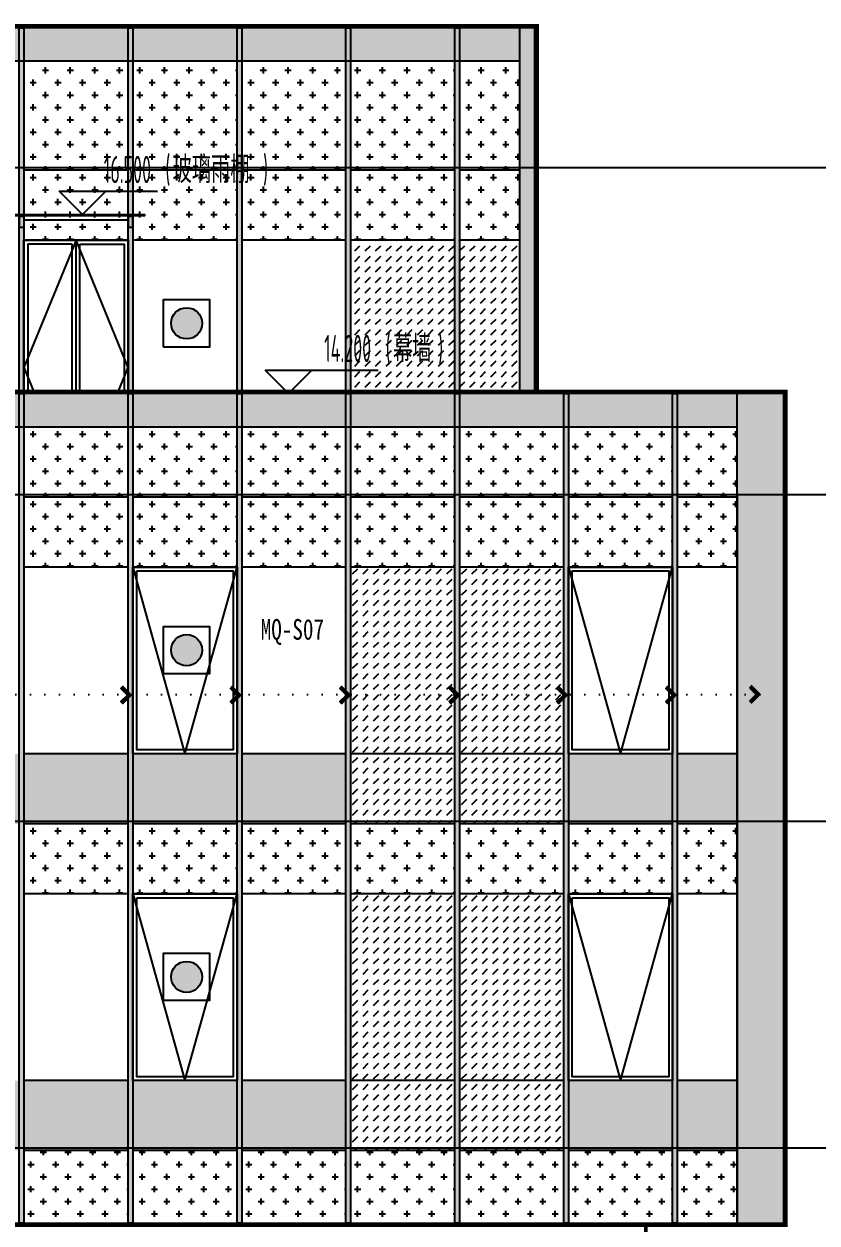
# Model space of a CAD drawing. Extents: x -863035 to 270371, y -8918 to 240488.
# Drawn here: x -343263 to -333066, y 34396 to 49806 of the extents above; entities that cross this region are included whole.
import ezdxf
from ezdxf.xclip import XClip

# ---------------------------------------------------------------- set-up
doc = ezdxf.new("R2010")
doc.units = 0
doc.header["$LTSCALE"] = 1000
doc.header["$MEASUREMENT"] = 0
doc.header["$XCLIPFRAME"] = 0
doc.linetypes.add('109-34 轴网$0$L1$0$$AUDIT_BAD_LTYPE1', pattern=[0])
doc.linetypes.add('DOT2', pattern=[0.125, 0, -0.125])
for name, color, linetype in [('01-标注_标高', 200, 'Continuous'), ('01-标注_符号', 200, 'Continuous'), ('02-TEXT_标注', 130, 'Continuous'), ('05-填充_156', 156, 'Continuous'), ('05-填充_18', 18, 'Continuous'), ('05-填充_天正', 26, 'Continuous'), ('A-C_窗', 140, 'Continuous'), ('A-SE-MAT', 9, 'Continuous'), ('D_玻璃', 152, 'Continuous'), ('D_铝板', 181, 'Continuous'), ('E-立面', 255, 'Continuous'), ('E-立面轮廓', 241, 'Continuous')]:
    doc.layers.add(name, color=color, linetype=linetype)
doc.layers.add('04-不打印_辅助线', color=165, linetype='Continuous', plot=False)
doc.styles.add('_TCH_DIM', font='ROS1', dxfattribs={"width": 0.75, "bigfont": 'JD'})
doc.styles.add('_TCH_LABEL', font='', dxfattribs={"width": 0.75})
doc.styles.add('logo-3', font='', dxfattribs={"width": 0.8})
doc.styles.get('_TCH_LABEL').set_extended_font_data('SimSun')
doc.styles.get('logo-3').set_extended_font_data('SimSun')
doc.dimstyles.new('副本 ISO-1', dxfattribs={"dimtxt": 2.5, "dimasz": 1.5, "dimexe": 1.25, "dimexo": 0.625, "dimtad": 1, "dimdec": 0, "dimtxsty": 'logo-3', "dimblk": 'ARCHTICK', "dimcen": 2.5, "dimdle": 1, "dimadec": 0, "dimazin": 0, "dimtfac": 1, "dimtdec": 0, "dimtix": 1, "dimtmove": 0, "dimatfit": 3, "dimldrblk": 'AR', "dimfxl": 0, "dimarcsym": 0})
pattern_1 = [(45, (24016.51, -112330.42), (4e-14, 134.70384), [95.25, -95.25])]
pattern_2 = [(360, (64616.51, -112330.42), (158.75, 158.75), [79.375, -238.125]), (90, (64656.2, -112370.1), (-158.75, 158.75), [79.375, -238.125])]
pattern_3 = [(360, (68816.51, -112330.42), (158.75, 158.75), [79.375, -238.125]), (90, (68856.2, -112370.1), (-158.75, 158.75), [79.375, -238.125])]
pattern_4 = [(360, (66016.51, -112330.42), (158.75, 158.75), [79.375, -238.125]), (90, (66056.2, -112370.1), (-158.75, 158.75), [79.375, -238.125])]
pattern_5 = [(360, (68816.51, -112330.42), (158.75, 158.75), [79.375, -238.125]), (90, (68856.2, -112370.1), (-158.75, 158.75), [79.375, -238.125])]
pattern_6 = [(360, (71616.51, -112330.42), (158.75, 158.75), [79.375, -238.125]), (90, (71656.2, -112370.1), (-158.75, 158.75), [79.375, -238.125])]
pattern_7 = [(360, (66016.51, -108130.42), (158.75, 158.75), [79.375, -238.125]), (90, (66056.2, -108170.1), (-158.75, 158.75), [79.375, -238.125])]
pattern_8 = [(360, (68816.51, -108130.42), (158.75, 158.75), [79.375, -238.125]), (90, (68856.2, -108170.1), (-158.75, 158.75), [79.375, -238.125])]
pattern_9 = [(360, (71616.51, -108130.42), (158.75, 158.75), [79.375, -238.125]), (90, (71656.2, -108170.1), (-158.75, 158.75), [79.375, -238.125])]
pattern_10 = [(360, (66016.51, -103930.42), (158.75, 158.75), [79.375, -238.125]), (90, (66056.2, -103970.1), (-158.75, 158.75), [79.375, -238.125])]
pattern_11 = [(360, (68816.51, -103930.42), (158.75, 158.75), [79.375, -238.125]), (90, (68856.2, -103970.1), (-158.75, 158.75), [79.375, -238.125])]
pattern_12 = [(360, (66016.51, -107230.42), (158.75, 158.75), [79.375, -238.125]), (90, (66056.2, -107270.1), (-158.75, 158.75), [79.375, -238.125])]
pattern_13 = [(360, (68816.51, -107230.42), (158.75, 158.75), [79.375, -238.125]), (90, (68856.2, -107270.1), (-158.75, 158.75), [79.375, -238.125])]
pattern_14 = [(360, (71616.51, -107230.42), (158.75, 158.75), [79.375, -238.125]), (90, (71656.2, -107270.1), (-158.75, 158.75), [79.375, -238.125])]
pattern_15 = [(360, (66016.51, -103030.42), (158.75, 158.75), [79.375, -238.125]), (90, (66056.2, -103070.1), (-158.75, 158.75), [79.375, -238.125])]
pattern_16 = [(360, (68816.51, -103030.42), (158.75, 158.75), [79.375, -238.125]), (90, (68856.2, -103070.1), (-158.75, 158.75), [79.375, -238.125])]

# ---------------------------------------------------------------- blocks, each defined once
blk = doc.blocks.new('A$C2DDF4F07')
at = {"layer": 'A-C_窗'}
for points in [[(0, 2400), (1340, 2400), (1340, 0), (0, 0)], [(50, 2350), (1290, 2350), (1290, 50), (50, 50)]]:
    blk.add_lwpolyline(points, close=True, dxfattribs=at)
blk.add_lwpolyline([(0, 2400), (670, 0), (1340, 2400)], dxfattribs=at)
blk = doc.blocks.new('A$C45C43561')
at = {"layer": 'A-C_窗'}
for points in [[(60, -1000), (60, 2270), (1400, 2270), (1400, -1000)], [(730, 2270), (60, 2270), (60, -1000), (730, -1000)], [(680, 2220), (110, 2220), (110, -950), (680, -950)], [(780, 2220), (1350, 2220), (1350, -950), (780, -950)]]:
    blk.add_lwpolyline(points, close=True, dxfattribs=at)
blk.add_lwpolyline([(730, 2270), (60, 635), (730, -1000), (1400, 635), (730, 2270)], dxfattribs=at)
blk = doc.blocks.new('yp')
at = {"layer": 'D_玻璃'}
blk.add_lwpolyline([(-1610, 168), (150, 168), (150, 150), (-1610, 150)], close=True, dxfattribs=at)
at = {"layer": 'D_铝板'}
blk.add_line((-1400, 100), (-60, 100), dxfattribs=at)
for points in [[(-1460, 150), (-1400, 150), (-1400, 0), (-1460, 0), (-1460, 150)], [(-60, 150), (0, 150), (0, 0), (-60, 0), (-60, 150)]]:
    blk.add_lwpolyline(points, dxfattribs=at)
for points in [[(-1457, 147), (-1403, 147), (-1403, 3), (-1457, 3)], [(-57, 147), (-3, 147), (-3, 3), (-57, 3)]]:
    blk.add_lwpolyline(points, close=True, dxfattribs=at)
blk = doc.blocks.new('*U26')
at = {"layer": '05-填充_18'}
h = blk.add_hatch(color=256, dxfattribs=at)
h.dxf.hatch_style = 1
h.paths.add_polyline_path([(60, -4390), (0, -4390), (0, 310), (60, 310)])
blk.add_lwpolyline([(60, -4390), (0, -4390), (0, 310), (60, 310)], close=True)
blk = doc.blocks.new('*U25')
at = {"layer": '05-填充_18'}
h = blk.add_hatch(color=256, dxfattribs=at)
h.dxf.hatch_style = 1
h.paths.add_polyline_path([(60, -10350), (0, -10350), (0, 310), (60, 310)])
blk.add_lwpolyline([(60, -10350), (0, -10350), (0, 310), (60, 310)], close=True)
blk = doc.blocks.new('_ArchTick')
at = {"color": 0, "linetype": 'ByBlock', "const_width": 0.4}
blk.add_lwpolyline([(-0.5, -0.5), (0.5, 0.5)], dxfattribs=at)
blk = doc.blocks.new('*X7')
at = {"color": 0}
for p, q in [((-1012.3116, 1692.7221), (-1012.3116, 1692.7226)), ((-1012.3115, 1692.7227), (-1012.2838, 1692.7227)), ((-1012.3106, 1692.7211), (-1012.3106, 1692.7236)), ((-1012.3105, 1692.7237), (-1012.2848, 1692.7237)), ((-1012.3096, 1692.7201), (-1012.3096, 1692.7246)), ((-1012.3095, 1692.7247), (-1012.2858, 1692.7247)), ((-1012.3086, 1692.7191), (-1012.3086, 1692.7256)), ((-1012.3085, 1692.7257), (-1012.2868, 1692.7257)), ((-1012.3076, 1692.7181), (-1012.3076, 1692.7266)), ((-1012.3075, 1692.7267), (-1012.2878, 1692.7267)), ((-1012.3066, 1692.7171), (-1012.3066, 1692.7276)), ((-1012.3065, 1692.7277), (-1012.2888, 1692.7277)), ((-1012.3056, 1692.7161), (-1012.3056, 1692.7286)), ((-1012.3055, 1692.7287), (-1012.2898, 1692.7287)), ((-1012.3046, 1692.7151), (-1012.3046, 1692.7296)), ((-1012.3045, 1692.7297), (-1012.2908, 1692.7297)), ((-1012.3036, 1692.7141), (-1012.3036, 1692.7306)), ((-1012.3035, 1692.7307), (-1012.2918, 1692.7307)), ((-1012.3026, 1692.7131), (-1012.3026, 1692.7316)), ((-1012.3025, 1692.7317), (-1012.2928, 1692.7317)), ((-1012.3016, 1692.7121), (-1012.3016, 1692.7326)), ((-1012.3015, 1692.7327), (-1012.2938, 1692.7327)), ((-1012.3006, 1692.7111), (-1012.3006, 1692.7336)), ((-1012.3005, 1692.7337), (-1012.2948, 1692.7337)), ((-1012.2996, 1692.7101), (-1012.2996, 1692.7346)), ((-1012.2995, 1692.7347), (-1012.2958, 1692.7347)), ((-1012.2986, 1692.7091), (-1012.2986, 1692.7356)), ((-1012.2985, 1692.7357), (-1012.2968, 1692.7357)), ((-1012.2976, 1692.7081), (-1012.2976, 1692.7364)), ((-1012.2966, 1692.7071), (-1012.2966, 1692.7354)), ((-1012.2956, 1692.7061), (-1012.2956, 1692.7344)), ((-1012.2946, 1692.7051), (-1012.2946, 1692.7334)), ((-1012.2936, 1692.7041), (-1012.2936, 1692.7324)), ((-1012.2926, 1692.7031), (-1012.2926, 1692.7314)), ((-1012.2916, 1692.7021), (-1012.2916, 1692.7304)), ((-1012.2906, 1692.7011), (-1012.2906, 1692.7294)), ((-1012.2896, 1692.7001), (-1012.2896, 1692.7284)), ((-1012.2886, 1692.6991), (-1012.2886, 1692.7274)), ((-1012.2876, 1692.6981), (-1012.2876, 1692.7264)), ((-1012.2866, 1692.6971), (-1012.2866, 1692.7254)), ((-1012.2856, 1692.6961), (-1012.2856, 1692.7244)), ((-1012.2846, 1692.6951), (-1012.2846, 1692.7234)), ((-1012.2836, 1692.6941), (-1012.2836, 1692.7224)), ((-1012.3111, 1692.7217), (-1012.2828, 1692.7217)), ((-1012.3101, 1692.7207), (-1012.2818, 1692.7207)), ((-1012.3091, 1692.7197), (-1012.2808, 1692.7197)), ((-1012.3081, 1692.7187), (-1012.2798, 1692.7187)), ((-1012.3071, 1692.7177), (-1012.2788, 1692.7177)), ((-1012.3061, 1692.7167), (-1012.2778, 1692.7167)), ((-1012.3051, 1692.7157), (-1012.2768, 1692.7157)), ((-1012.3041, 1692.7147), (-1012.2758, 1692.7147)), ((-1012.3031, 1692.7137), (-1012.2748, 1692.7137)), ((-1012.3021, 1692.7127), (-1012.2738, 1692.7127)), ((-1012.3016, 1692.6277), (-1012.2733, 1692.6277)), ((-1012.3016, 1692.6072), (-1012.3016, 1692.6277)), ((-1012.3011, 1692.7117), (-1012.2728, 1692.7117)), ((-1012.3006, 1692.6287), (-1012.2723, 1692.6287)), ((-1012.3006, 1692.6062), (-1012.3006, 1692.6287)), ((-1012.3001, 1692.7107), (-1012.2718, 1692.7107)), ((-1012.2996, 1692.6297), (-1012.2713, 1692.6297)), ((-1012.2996, 1692.6052), (-1012.2996, 1692.6297)), ((-1012.2991, 1692.7097), (-1012.2708, 1692.7097)), ((-1012.2986, 1692.6307), (-1012.2703, 1692.6307)), ((-1012.2986, 1692.6042), (-1012.2986, 1692.6307)), ((-1012.2981, 1692.7087), (-1012.2698, 1692.7087)), ((-1012.2976, 1692.6317), (-1012.2693, 1692.6317)), ((-1012.2976, 1692.6034), (-1012.2976, 1692.6317)), ((-1012.2971, 1692.7077), (-1012.2688, 1692.7077)), ((-1012.2966, 1692.6327), (-1012.2683, 1692.6327)), ((-1012.2966, 1692.6044), (-1012.2966, 1692.6327)), ((-1012.2961, 1692.7067), (-1012.2678, 1692.7067)), ((-1012.2956, 1692.6337), (-1012.2673, 1692.6337)), ((-1012.2956, 1692.6054), (-1012.2956, 1692.6337)), ((-1012.2951, 1692.7057), (-1012.2668, 1692.7057)), ((-1012.2946, 1692.6347), (-1012.2663, 1692.6347)), ((-1012.2946, 1692.6064), (-1012.2946, 1692.6347)), ((-1012.2941, 1692.7047), (-1012.2658, 1692.7047)), ((-1012.2936, 1692.6357), (-1012.2653, 1692.6357)), ((-1012.2936, 1692.6074), (-1012.2936, 1692.6357)), ((-1012.2931, 1692.7037), (-1012.2648, 1692.7037)), ((-1012.2926, 1692.6367), (-1012.2643, 1692.6367)), ((-1012.2926, 1692.6084), (-1012.2926, 1692.6367)), ((-1012.2921, 1692.7027), (-1012.2638, 1692.7027)), ((-1012.2916, 1692.6377), (-1012.2633, 1692.6377)), ((-1012.2916, 1692.6094), (-1012.2916, 1692.6377)), ((-1012.2911, 1692.7017), (-1012.2628, 1692.7017)), ((-1012.2906, 1692.6387), (-1012.2623, 1692.6387)), ((-1012.2906, 1692.6104), (-1012.2906, 1692.6387)), ((-1012.2901, 1692.7007), (-1012.2618, 1692.7007)), ((-1012.2896, 1692.6397), (-1012.2613, 1692.6397)), ((-1012.2896, 1692.6114), (-1012.2896, 1692.6397)), ((-1012.2891, 1692.6997), (-1012.2608, 1692.6997)), ((-1012.2886, 1692.6407), (-1012.2603, 1692.6407)), ((-1012.2886, 1692.6124), (-1012.2886, 1692.6407)), ((-1012.2881, 1692.6987), (-1012.2598, 1692.6987)), ((-1012.2876, 1692.6417), (-1012.2593, 1692.6417)), ((-1012.2876, 1692.6134), (-1012.2876, 1692.6417)), ((-1012.2871, 1692.6977), (-1012.2588, 1692.6977)), ((-1012.2866, 1692.6427), (-1012.2583, 1692.6427)), ((-1012.2866, 1692.6144), (-1012.2866, 1692.6427)), ((-1012.2861, 1692.6967), (-1012.2578, 1692.6967)), ((-1012.2856, 1692.6437), (-1012.2573, 1692.6437)), ((-1012.2856, 1692.6154), (-1012.2856, 1692.6437)), ((-1012.2851, 1692.6957), (-1012.2568, 1692.6957)), ((-1012.2846, 1692.6447), (-1012.2563, 1692.6447)), ((-1012.2846, 1692.6164), (-1012.2846, 1692.6447)), ((-1012.2841, 1692.6947), (-1012.2558, 1692.6947)), ((-1012.2836, 1692.6457), (-1012.2553, 1692.6457)), ((-1012.2836, 1692.6174), (-1012.2836, 1692.6457)), ((-1012.2831, 1692.6937), (-1012.2548, 1692.6937)), ((-1012.2826, 1692.6931), (-1012.2826, 1692.7214)), ((-1012.2826, 1692.6467), (-1012.2543, 1692.6467)), ((-1012.2826, 1692.6184), (-1012.2826, 1692.6467)), ((-1012.2821, 1692.6927), (-1012.2538, 1692.6927)), ((-1012.2816, 1692.6921), (-1012.2816, 1692.7204)), ((-1012.2816, 1692.6477), (-1012.2533, 1692.6477)), ((-1012.2816, 1692.6194), (-1012.2816, 1692.6477)), ((-1012.2811, 1692.6917), (-1012.2528, 1692.6917)), ((-1012.2806, 1692.6911), (-1012.2806, 1692.7194)), ((-1012.2806, 1692.6487), (-1012.2523, 1692.6487)), ((-1012.2806, 1692.6204), (-1012.2806, 1692.6487)), ((-1012.2801, 1692.6907), (-1012.2518, 1692.6907)), ((-1012.2796, 1692.6901), (-1012.2796, 1692.7184)), ((-1012.2796, 1692.6497), (-1012.2513, 1692.6497)), ((-1012.2796, 1692.6214), (-1012.2796, 1692.6497)), ((-1012.2791, 1692.6897), (-1012.2508, 1692.6897)), ((-1012.2786, 1692.6891), (-1012.2786, 1692.7174)), ((-1012.2786, 1692.6507), (-1012.2503, 1692.6507)), ((-1012.2786, 1692.6224), (-1012.2786, 1692.6507)), ((-1012.2781, 1692.6887), (-1012.2498, 1692.6887)), ((-1012.2776, 1692.6881), (-1012.2776, 1692.7164)), ((-1012.2776, 1692.6517), (-1012.2493, 1692.6517)), ((-1012.2776, 1692.6234), (-1012.2776, 1692.6517)), ((-1012.2771, 1692.6877), (-1012.2488, 1692.6877)), ((-1012.2766, 1692.6871), (-1012.2766, 1692.7154)), ((-1012.2766, 1692.6527), (-1012.2483, 1692.6527)), ((-1012.2766, 1692.6244), (-1012.2766, 1692.6527)), ((-1012.2761, 1692.6867), (-1012.2478, 1692.6867)), ((-1012.2756, 1692.6861), (-1012.2756, 1692.7144)), ((-1012.2756, 1692.6537), (-1012.2473, 1692.6537)), ((-1012.2756, 1692.6254), (-1012.2756, 1692.6537)), ((-1012.2751, 1692.6857), (-1012.2468, 1692.6857)), ((-1012.2746, 1692.6851), (-1012.2746, 1692.7134)), ((-1012.2746, 1692.6547), (-1012.2463, 1692.6547)), ((-1012.2746, 1692.6264), (-1012.2746, 1692.6547)), ((-1012.2741, 1692.6847), (-1012.2458, 1692.6847)), ((-1012.2736, 1692.6841), (-1012.2736, 1692.7124)), ((-1012.2736, 1692.6557), (-1012.2453, 1692.6557)), ((-1012.2736, 1692.6274), (-1012.2736, 1692.6557)), ((-1012.2731, 1692.6837), (-1012.2448, 1692.6837)), ((-1012.2726, 1692.6831), (-1012.2726, 1692.7114)), ((-1012.2726, 1692.6567), (-1012.2443, 1692.6567)), ((-1012.2726, 1692.6284), (-1012.2726, 1692.6567)), ((-1012.2721, 1692.6827), (-1012.2438, 1692.6827)), ((-1012.2716, 1692.6821), (-1012.2716, 1692.7104)), ((-1012.2716, 1692.6577), (-1012.2433, 1692.6577)), ((-1012.2716, 1692.6294), (-1012.2716, 1692.6577)), ((-1012.2711, 1692.6817), (-1012.2428, 1692.6817)), ((-1012.2706, 1692.6811), (-1012.2706, 1692.7094)), ((-1012.2706, 1692.6587), (-1012.2423, 1692.6587)), ((-1012.2706, 1692.6304), (-1012.2706, 1692.6587)), ((-1012.2701, 1692.6807), (-1012.2418, 1692.6807)), ((-1012.2696, 1692.6801), (-1012.2696, 1692.7084)), ((-1012.2696, 1692.6597), (-1012.2413, 1692.6597)), ((-1012.2696, 1692.6314), (-1012.2696, 1692.6597)), ((-1012.2691, 1692.6797), (-1012.2408, 1692.6797)), ((-1012.2686, 1692.6791), (-1012.2686, 1692.7074)), ((-1012.2686, 1692.6607), (-1012.2403, 1692.6607)), ((-1012.2686, 1692.6324), (-1012.2686, 1692.6607)), ((-1012.2681, 1692.6787), (-1012.2398, 1692.6787)), ((-1012.2676, 1692.6781), (-1012.2676, 1692.7064)), ((-1012.2676, 1692.6617), (-1012.2393, 1692.6617)), ((-1012.2676, 1692.6334), (-1012.2676, 1692.6617)), ((-1012.2671, 1692.6777), (-1012.2388, 1692.6777)), ((-1012.2666, 1692.6771), (-1012.2666, 1692.7054)), ((-1012.2666, 1692.6627), (-1012.2383, 1692.6627)), ((-1012.2666, 1692.6344), (-1012.2666, 1692.6627)), ((-1012.2661, 1692.6767), (-1012.2378, 1692.6767)), ((-1012.2656, 1692.6761), (-1012.2656, 1692.7044)), ((-1012.2656, 1692.6637), (-1012.2373, 1692.6637)), ((-1012.2656, 1692.6354), (-1012.2656, 1692.6637)), ((-1012.2651, 1692.6757), (-1012.2368, 1692.6757)), ((-1012.2646, 1692.6751), (-1012.2646, 1692.7034)), ((-1012.2646, 1692.6647), (-1012.2363, 1692.6647)), ((-1012.2646, 1692.6364), (-1012.2646, 1692.6647)), ((-1012.2641, 1692.6747), (-1012.2358, 1692.6747)), ((-1012.2636, 1692.6741), (-1012.2636, 1692.7024)), ((-1012.2636, 1692.6657), (-1012.2353, 1692.6657)), ((-1012.2636, 1692.6374), (-1012.2636, 1692.6657)), ((-1012.2631, 1692.6737), (-1012.2348, 1692.6737)), ((-1012.2626, 1692.6731), (-1012.2626, 1692.7014)), ((-1012.2626, 1692.6667), (-1012.2343, 1692.6667)), ((-1012.2626, 1692.6384), (-1012.2626, 1692.6667)), ((-1012.2621, 1692.6727), (-1012.2338, 1692.6727)), ((-1012.2616, 1692.6721), (-1012.2616, 1692.7004)), ((-1012.2616, 1692.6677), (-1012.2333, 1692.6677)), ((-1012.2616, 1692.6394), (-1012.2616, 1692.6677)), ((-1012.2611, 1692.6717), (-1012.2328, 1692.6717)), ((-1012.2606, 1692.6711), (-1012.2606, 1692.6994)), ((-1012.2606, 1692.6687), (-1012.2323, 1692.6687)), ((-1012.2606, 1692.6404), (-1012.2606, 1692.6687)), ((-1012.2601, 1692.6707), (-1012.2318, 1692.6707)), ((-1012.2596, 1692.6701), (-1012.2596, 1692.6984)), ((-1012.2596, 1692.6697), (-1012.2313, 1692.6697)), ((-1012.2596, 1692.6414), (-1012.2596, 1692.6697)), ((-1012.2586, 1692.6424), (-1012.2586, 1692.6974)), ((-1012.2576, 1692.6434), (-1012.2576, 1692.6964)), ((-1012.2566, 1692.6444), (-1012.2566, 1692.6954)), ((-1012.2556, 1692.6454), (-1012.2556, 1692.6944)), ((-1012.2546, 1692.6464), (-1012.2546, 1692.6934)), ((-1012.2536, 1692.6474), (-1012.2536, 1692.6924)), ((-1012.2526, 1692.6484), (-1012.2526, 1692.6914)), ((-1012.2516, 1692.6494), (-1012.2516, 1692.6904)), ((-1012.2506, 1692.6504), (-1012.2506, 1692.6894)), ((-1012.2496, 1692.6514), (-1012.2496, 1692.6884)), ((-1012.2486, 1692.6524), (-1012.2486, 1692.6874)), ((-1012.2476, 1692.6534), (-1012.2476, 1692.6864)), ((-1012.2466, 1692.6544), (-1012.2466, 1692.6854)), ((-1012.2456, 1692.6554), (-1012.2456, 1692.6844)), ((-1012.2446, 1692.6564), (-1012.2446, 1692.6834)), ((-1012.2436, 1692.6574), (-1012.2436, 1692.6824)), ((-1012.2426, 1692.6584), (-1012.2426, 1692.6814)), ((-1012.2416, 1692.6594), (-1012.2416, 1692.6804)), ((-1012.2406, 1692.6604), (-1012.2406, 1692.6794)), ((-1012.2396, 1692.6614), (-1012.2396, 1692.6784)), ((-1012.2386, 1692.6624), (-1012.2386, 1692.6774)), ((-1012.2376, 1692.6634), (-1012.2376, 1692.6764)), ((-1012.2366, 1692.6644), (-1012.2366, 1692.6754)), ((-1012.2356, 1692.6654), (-1012.2356, 1692.6744)), ((-1012.2346, 1692.6664), (-1012.2346, 1692.6734)), ((-1012.2336, 1692.6674), (-1012.2336, 1692.6724)), ((-1012.2326, 1692.6684), (-1012.2326, 1692.6714)), ((-1012.2316, 1692.6694), (-1012.2316, 1692.6704)), ((-1012.3116, 1692.6177), (-1012.2833, 1692.6177)), ((-1012.3116, 1692.6172), (-1012.3116, 1692.6177)), ((-1012.3111, 1692.6167), (-1012.2843, 1692.6167)), ((-1012.3106, 1692.6187), (-1012.2823, 1692.6187)), ((-1012.3106, 1692.6162), (-1012.3106, 1692.6187)), ((-1012.3101, 1692.6157), (-1012.2853, 1692.6157)), ((-1012.3096, 1692.6197), (-1012.2813, 1692.6197)), ((-1012.3096, 1692.6152), (-1012.3096, 1692.6197)), ((-1012.3091, 1692.6147), (-1012.2863, 1692.6147)), ((-1012.3086, 1692.6207), (-1012.2803, 1692.6207)), ((-1012.3086, 1692.6142), (-1012.3086, 1692.6207)), ((-1012.3081, 1692.6137), (-1012.2873, 1692.6137)), ((-1012.3076, 1692.6217), (-1012.2793, 1692.6217)), ((-1012.3076, 1692.6132), (-1012.3076, 1692.6217)), ((-1012.3071, 1692.6127), (-1012.2883, 1692.6127)), ((-1012.3066, 1692.6227), (-1012.2783, 1692.6227)), ((-1012.3066, 1692.6122), (-1012.3066, 1692.6227)), ((-1012.3061, 1692.6117), (-1012.2893, 1692.6117)), ((-1012.3056, 1692.6237), (-1012.2773, 1692.6237)), ((-1012.3056, 1692.6112), (-1012.3056, 1692.6237)), ((-1012.3051, 1692.6107), (-1012.2903, 1692.6107)), ((-1012.3046, 1692.6247), (-1012.2763, 1692.6247)), ((-1012.3046, 1692.6102), (-1012.3046, 1692.6247)), ((-1012.3041, 1692.6097), (-1012.2913, 1692.6097)), ((-1012.3036, 1692.6257), (-1012.2753, 1692.6257)), ((-1012.3036, 1692.6092), (-1012.3036, 1692.6257)), ((-1012.3031, 1692.6087), (-1012.2923, 1692.6087)), ((-1012.3026, 1692.6267), (-1012.2743, 1692.6267)), ((-1012.3026, 1692.6082), (-1012.3026, 1692.6267)), ((-1012.3021, 1692.6077), (-1012.2933, 1692.6077)), ((-1012.3011, 1692.6067), (-1012.2943, 1692.6067)), ((-1012.3001, 1692.6057), (-1012.2953, 1692.6057)), ((-1012.2991, 1692.6047), (-1012.2963, 1692.6047)), ((-1012.2981, 1692.6037), (-1012.2973, 1692.6037))]:
    blk.add_line(p, q, dxfattribs=at)
blk = doc.blocks.new('A-ARROW')
blk.add_lwpolyline([(0.0808, 0.0525), (0.0666, 0.0666), (0, 0), (0.0666, -0.0666), (0.0808, -0.0525), (0.0283, 0)], close=True)
at = {"rotation": 180}
blk.add_blockref('*X7', (-1012.2311, 1692.6699), dxfattribs=at)
blk = doc.blocks.new('AR')
at = {"xscale": -21.59999999986031, "yscale": 21.59999999999127, "zscale": 21.6, "rotation": 359.9999997162888}
blk.add_blockref('A-ARROW', (0, 0), dxfattribs=at)
blk = doc.blocks.new('消防救援窗口标志')
at = {"layer": 'A-SE-MAT'}
h = blk.add_hatch(color=1, dxfattribs=at)
h.dxf.hatch_style = 1
edge = h.paths.add_edge_path()
edge.add_arc((1413360, -341824), 200, 0, 360)
at = {"layer": 'A-SE-MAT', "color": 1}
blk.add_lwpolyline([(1413060, -342124), (1413660, -342124), (1413660, -341524), (1413060, -341524)], close=True, dxfattribs=at)
blk.add_circle((1413360, -341824), 200, dxfattribs=at)
blk = doc.blocks.new('lghjuytd')
at = {"layer": '05-填充_156'}
h = blk.add_hatch(dxfattribs=at)
h.set_pattern_fill('CROSS', color=136, scale=100, angle=180)
h.set_pattern_definition([(360, (63216.51, -103030.42), (158.75, 158.75), [79.375, -238.125]), (90, (63256.2, -103070.1), (-158.75, 158.75), [79.375, -238.125])])
h.paths.add_polyline_path([(54593.5, -5248.3), (53253.5, -5248.3), (53253.5, -6648.3), (54593.5, -6648.3)])
h = blk.add_hatch(dxfattribs=at)
h.set_pattern_fill('CROSS', color=136, scale=100, angle=180)
h.set_pattern_definition(pattern_15)
h.paths.add_polyline_path([(55993.5, -5248.3), (54653.5, -5248.3), (54653.5, -6648.3), (55993.5, -6648.3)])
h = blk.add_hatch(dxfattribs=at)
h.set_pattern_fill('CROSS', color=136, scale=100, angle=180)
h.set_pattern_definition(pattern_15)
h.paths.add_polyline_path([(57393.5, -5248.3), (56053.5, -5248.3), (56053.5, -6648.3), (57393.5, -6648.3)])
h = blk.add_hatch(dxfattribs=at)
h.set_pattern_fill('CROSS', color=136, scale=100, angle=180)
h.set_pattern_definition(pattern_16)
h.paths.add_polyline_path([(58793.5, -5248.3), (57453.5, -5248.3), (57453.5, -6648.3), (58793.5, -6648.3)])
h = blk.add_hatch(dxfattribs=at)
h.set_pattern_fill('CROSS', color=136, scale=100, angle=180)
h.set_pattern_definition(pattern_16)
h.paths.add_polyline_path([(59623.5, -5248.3), (58853.5, -5248.3), (58853.5, -6648.3), (59623.5, -6648.3)])
h = blk.add_hatch(dxfattribs=at)
h.set_pattern_fill('CROSS', color=136, scale=100, angle=180)
h.set_pattern_definition([(360, (63216.51, -103930.42), (158.75, 158.75), [79.375, -238.125]), (90, (63256.2, -103970.1), (-158.75, 158.75), [79.375, -238.125])])
h.paths.add_polyline_path([(54593.5, -6648.3), (53253.5, -6648.3), (53253.5, -7548.3), (54593.5, -7548.3)])
h = blk.add_hatch(dxfattribs=at)
h.set_pattern_fill('CROSS', color=136, scale=100, angle=180)
h.set_pattern_definition(pattern_10)
h.paths.add_polyline_path([(55993.5, -6648.3), (54653.5, -6648.3), (54653.5, -7548.3), (55993.5, -7548.3)])
h = blk.add_hatch(dxfattribs=at)
h.set_pattern_fill('CROSS', color=136, scale=100, angle=180)
h.set_pattern_definition(pattern_10)
h.paths.add_polyline_path([(57393.5, -6648.3), (56053.5, -6648.3), (56053.5, -7548.3), (57393.5, -7548.3)])
h = blk.add_hatch(dxfattribs=at)
h.set_pattern_fill('CROSS', color=136, scale=100, angle=180)
h.set_pattern_definition(pattern_11)
h.paths.add_polyline_path([(58793.5, -6648.3), (57453.5, -6648.3), (57453.5, -7548.3), (58793.5, -7548.3)])
h = blk.add_hatch(dxfattribs=at)
h.set_pattern_fill('CROSS', color=136, scale=100, angle=180)
h.set_pattern_definition(pattern_11)
h.paths.add_polyline_path([(59623.5, -6648.3), (58853.5, -6648.3), (58853.5, -7548.3), (59623.5, -7548.3)])
h = blk.add_hatch(dxfattribs=at)
h.set_pattern_fill('DASH', color=256, scale=100, angle=225)
h.set_pattern_definition(pattern_1)
h.paths.add_polyline_path([(58793.5, -7548.3), (57453.5, -7548.3), (57453.5, -9518.3), (58793.5, -9518.3)])
h = blk.add_hatch(dxfattribs=at)
h.set_pattern_fill('DASH', color=256, scale=100, angle=225)
h.set_pattern_definition(pattern_1)
h.paths.add_polyline_path([(58853.5, -9518.3), (59623.5, -9518.3), (59623.5, -7548.3), (58853.5, -7548.3)])
h = blk.add_hatch(dxfattribs=at)
h.set_pattern_fill('CROSS', color=136, scale=100, angle=180)
h.set_pattern_definition([(360, (63216.51, -107230.42), (158.75, 158.75), [79.375, -238.125]), (90, (63256.2, -107270.1), (-158.75, 158.75), [79.375, -238.125])])
h.paths.add_polyline_path([(54593.5, -9948.3), (53253.5, -9948.3), (53253.5, -10848.3), (54593.5, -10848.3)])
h = blk.add_hatch(dxfattribs=at)
h.set_pattern_fill('CROSS', color=136, scale=100, angle=180)
h.set_pattern_definition(pattern_12)
h.paths.add_polyline_path([(55993.5, -9948.3), (54653.5, -9948.3), (54653.5, -10848.3), (55993.5, -10848.3)])
h = blk.add_hatch(dxfattribs=at)
h.set_pattern_fill('CROSS', color=136, scale=100, angle=180)
h.set_pattern_definition(pattern_12)
h.paths.add_polyline_path([(57393.5, -9948.3), (56053.5, -9948.3), (56053.5, -10848.3), (57393.5, -10848.3)])
h = blk.add_hatch(dxfattribs=at)
h.set_pattern_fill('CROSS', color=136, scale=100, angle=180)
h.set_pattern_definition(pattern_13)
h.paths.add_polyline_path([(58793.5, -9948.3), (57453.5, -9948.3), (57453.5, -10848.3), (58793.5, -10848.3)])
h = blk.add_hatch(dxfattribs=at)
h.set_pattern_fill('CROSS', color=136, scale=100, angle=180)
h.set_pattern_definition(pattern_13)
h.paths.add_polyline_path([(60193.5, -9948.3), (58853.5, -9948.3), (58853.5, -10848.3), (60193.5, -10848.3)])
h = blk.add_hatch(dxfattribs=at)
h.set_pattern_fill('CROSS', color=136, scale=100, angle=180)
h.set_pattern_definition(pattern_14)
h.paths.add_polyline_path([(61593.5, -9948.3), (60253.5, -9948.3), (60253.5, -10848.3), (61593.5, -10848.3)])
h = blk.add_hatch(dxfattribs=at)
h.set_pattern_fill('CROSS', color=136, scale=100, angle=180)
h.set_pattern_definition(pattern_14)
h.paths.add_polyline_path([(62423.5, -9948.3), (61653.5, -9948.3), (61653.5, -10848.3), (62423.5, -10848.3)])
h = blk.add_hatch(dxfattribs=at)
h.set_pattern_fill('CROSS', color=136, scale=100, angle=180)
h.set_pattern_definition([(360, (63216.51, -108130.42), (158.75, 158.75), [79.375, -238.125]), (90, (63256.2, -108170.1), (-158.75, 158.75), [79.375, -238.125])])
h.paths.add_polyline_path([(54593.5, -10848.3), (53253.5, -10848.3), (53253.5, -11748.3), (54593.5, -11748.3)])
h = blk.add_hatch(dxfattribs=at)
h.set_pattern_fill('CROSS', color=136, scale=100, angle=180)
h.set_pattern_definition(pattern_7)
h.paths.add_polyline_path([(55993.5, -10848.3), (54653.5, -10848.3), (54653.5, -11748.3), (55993.5, -11748.3)])
h = blk.add_hatch(dxfattribs=at)
h.set_pattern_fill('CROSS', color=136, scale=100, angle=180)
h.set_pattern_definition(pattern_7)
h.paths.add_polyline_path([(57393.5, -10848.3), (56053.5, -10848.3), (56053.5, -11748.3), (57393.5, -11748.3)])
h = blk.add_hatch(dxfattribs=at)
h.set_pattern_fill('CROSS', color=136, scale=100, angle=180)
h.set_pattern_definition(pattern_8)
h.paths.add_polyline_path([(58793.5, -10848.3), (57453.5, -10848.3), (57453.5, -11748.3), (58793.5, -11748.3)])
h = blk.add_hatch(dxfattribs=at)
h.set_pattern_fill('CROSS', color=136, scale=100, angle=180)
h.set_pattern_definition(pattern_8)
h.paths.add_polyline_path([(60193.5, -10848.3), (58853.5, -10848.3), (58853.5, -11748.3), (60193.5, -11748.3)])
h = blk.add_hatch(dxfattribs=at)
h.set_pattern_fill('CROSS', color=136, scale=100, angle=180)
h.set_pattern_definition(pattern_9)
h.paths.add_polyline_path([(61593.5, -10848.3), (60253.5, -10848.3), (60253.5, -11748.3), (61593.5, -11748.3)])
h = blk.add_hatch(dxfattribs=at)
h.set_pattern_fill('CROSS', color=136, scale=100, angle=180)
h.set_pattern_definition(pattern_9)
h.paths.add_polyline_path([(62423.5, -10848.3), (61653.5, -10848.3), (61653.5, -11748.3), (62423.5, -11748.3)])
h = blk.add_hatch(dxfattribs=at)
h.set_pattern_fill('DASH', color=256, scale=100, angle=225)
h.set_pattern_definition([(45, (66016.51, -108130.42), (4e-14, 134.70384), [95.25, -95.25])])
h.paths.add_polyline_path([(58793.5, -11748.3), (57453.5, -11748.3), (57453.5, -15048.3), (58793.5, -15048.3)])
h = blk.add_hatch(dxfattribs=at)
h.set_pattern_fill('DASH', color=256, scale=100, angle=225)
h.set_pattern_definition([(45, (67416.51, -108130.42), (4e-14, 134.70384), [95.25, -95.25])])
h.paths.add_polyline_path([(60193.5, -11748.3), (58853.5, -11748.3), (58853.5, -15048.3), (60193.5, -15048.3)])
h = blk.add_hatch(dxfattribs=at)
h.set_pattern_fill('CROSS', color=136, scale=100, angle=180)
h.set_pattern_definition([(360, (63216.51, -112330.42), (158.75, 158.75), [79.375, -238.125]), (90, (63256.2, -112370.1), (-158.75, 158.75), [79.375, -238.125])])
h.paths.add_polyline_path([(54593.5, -15048.3), (53253.5, -15048.3), (53253.5, -15948.3), (54593.5, -15948.3)])
h = blk.add_hatch(dxfattribs=at)
h.set_pattern_fill('CROSS', color=136, scale=100, angle=180)
h.set_pattern_definition(pattern_4)
h.paths.add_polyline_path([(55993.5, -15048.3), (54653.5, -15048.3), (54653.5, -15948.3), (55993.5, -15948.3)])
h = blk.add_hatch(dxfattribs=at)
h.set_pattern_fill('CROSS', color=136, scale=100, angle=180)
h.set_pattern_definition(pattern_4)
h.paths.add_polyline_path([(57393.5, -15048.3), (56053.5, -15048.3), (56053.5, -15948.3), (57393.5, -15948.3)])
h = blk.add_hatch(dxfattribs=at)
h.set_pattern_fill('CROSS', color=136, scale=100, angle=180)
h.set_pattern_definition(pattern_5)
h.paths.add_polyline_path([(58793.5, -15048.3), (57453.5, -15048.3), (57453.5, -15948.3), (58793.5, -15948.3)])
h = blk.add_hatch(dxfattribs=at)
h.set_pattern_fill('CROSS', color=136, scale=100, angle=180)
h.set_pattern_definition(pattern_5)
h.paths.add_polyline_path([(60193.5, -15048.3), (58853.5, -15048.3), (58853.5, -15948.3), (60193.5, -15948.3)])
h = blk.add_hatch(dxfattribs=at)
h.set_pattern_fill('CROSS', color=136, scale=100, angle=180)
h.set_pattern_definition(pattern_6)
h.paths.add_polyline_path([(61593.5, -15048.3), (60253.5, -15048.3), (60253.5, -15948.3), (61593.5, -15948.3)])
h = blk.add_hatch(dxfattribs=at)
h.set_pattern_fill('CROSS', color=136, scale=100, angle=180)
h.set_pattern_definition(pattern_6)
h.paths.add_polyline_path([(62423.5, -15048.3), (61653.5, -15048.3), (61653.5, -15948.3), (62423.5, -15948.3)])
h = blk.add_hatch(dxfattribs=at)
h.set_pattern_fill('DASH', color=256, scale=100, angle=225)
h.set_pattern_definition([(45, (66016.51, -112330.42), (4e-14, 134.70384), [95.25, -95.25])])
h.paths.add_polyline_path([(58793.5, -15948.3), (57453.5, -15948.3), (57453.5, -19248.3), (58793.5, -19248.3)])
h = blk.add_hatch(dxfattribs=at)
h.set_pattern_fill('DASH', color=256, scale=100, angle=225)
h.set_pattern_definition([(45, (67416.51, -112330.42), (4e-14, 134.70384), [95.25, -95.25])])
h.paths.add_polyline_path([(60193.5, -15948.3), (58853.5, -15948.3), (58853.5, -19248.3), (60193.5, -19248.3)])
h = blk.add_hatch(dxfattribs=at)
h.set_pattern_fill('CROSS', color=136, scale=100, angle=180)
h.set_pattern_definition(pattern_2)
h.paths.add_polyline_path([(54593.5, -19248.3), (53253.5, -19248.3), (53253.5, -20178.3), (54593.5, -20178.3)])
h = blk.add_hatch(dxfattribs=at)
h.set_pattern_fill('CROSS', color=136, scale=100, angle=180)
h.set_pattern_definition(pattern_2)
h.paths.add_polyline_path([(55993.5, -19248.3), (54653.5, -19248.3), (54653.5, -20178.3), (55993.5, -20178.3)])
h = blk.add_hatch(dxfattribs=at)
h.set_pattern_fill('CROSS', color=136, scale=100, angle=180)
h.set_pattern_definition([(360, (67416.51, -112330.42), (158.75, 158.75), [79.375, -238.125]), (90, (67456.2, -112370.1), (-158.75, 158.75), [79.375, -238.125])])
h.paths.add_polyline_path([(57393.5, -19248.3), (56053.5, -19248.3), (56053.5, -20178.3), (57393.5, -20178.3)])
h = blk.add_hatch(dxfattribs=at)
h.set_pattern_fill('CROSS', color=136, scale=100, angle=180)
h.set_pattern_definition(pattern_3)
h.paths.add_polyline_path([(58793.5, -19248.3), (57453.5, -19248.3), (57453.5, -20178.3), (58793.5, -20178.3)])
h = blk.add_hatch(dxfattribs=at)
h.set_pattern_fill('CROSS', color=136, scale=100, angle=180)
h.set_pattern_definition(pattern_3)
h.paths.add_polyline_path([(60193.5, -19248.3), (58853.5, -19248.3), (58853.5, -20178.3), (60193.5, -20178.3)])
h = blk.add_hatch(dxfattribs=at)
h.set_pattern_fill('CROSS', color=136, scale=100, angle=180)
h.set_pattern_definition([(360, (71616.51, -112330.42), (158.75, 158.75), [79.375, -238.125]), (90, (71656.2, -112370.1), (-158.75, 158.75), [79.375, -238.125])])
h.paths.add_polyline_path([(61593.5, -19248.3), (60253.5, -19248.3), (60253.5, -20178.3), (61593.5, -20178.3)])
h = blk.add_hatch(dxfattribs=at)
h.set_pattern_fill('CROSS', color=136, scale=100, angle=180)
h.set_pattern_definition([(360, (73016.51, -112330.42), (158.75, 158.75), [79.375, -238.125]), (90, (73056.2, -112370.1), (-158.75, 158.75), [79.375, -238.125])])
h.paths.add_polyline_path([(62423.5, -19248.3), (61653.5, -19248.3), (61653.5, -20178.3), (62423.5, -20178.3)])
at = {"layer": '05-填充_18'}
h = blk.add_hatch(color=256, dxfattribs=at)
h.dxf.hatch_style = 1
h.paths.add_polyline_path([(44223.5, -4818.3), (44223.5, -5248.3), (59623.5, -5248.3), (59623.5, -4818.3)])
h = blk.add_hatch(color=256, dxfattribs=at)
h.dxf.hatch_style = 1
h.paths.add_polyline_path([(59823.5, -4818.3), (59623.5, -4818.3), (59623.5, -9518.3), (59823.5, -9518.3)])
h = blk.add_hatch(color=256, dxfattribs=at)
h.dxf.hatch_style = 1
h.paths.add_polyline_path([(62423.5, -9518.3), (49623.5, -9518.3), (49623.5, -9948.3), (62423.5, -9948.3)])
h = blk.add_hatch(color=256, dxfattribs=at)
h.dxf.hatch_style = 1
h.paths.add_polyline_path([(63023.5, -9518.3), (62423.5, -9518.3), (62423.5, -20178.3), (63023.5, -20178.3)])
at = {"layer": '05-填充_天正'}
h = blk.add_hatch(dxfattribs=at)
h.set_pattern_fill('AR-CONC', color=256, scale=200)
h.set_pattern_definition([(50, (309911.65, -171174.53), (364.36934, -31.87817), [38.1, -419.1]), (355, (309911.65, -171174.53), (-70.48565, 382.1133), [30.48, -335.28]), (100.451, (309942, -171177.2), (293.885, 350.23338), [32.38, -356.18]), (46.1842, (309911.65, -171072.93), (542.1581, -84.08466), [57.15, -628.65]), (96.6356, (309956.8, -171079.94), (474.8085, 494.8511), [48.57, -534.27]), (351.184, (309911.65, -171072.93), (474.8092, 494.8502), [45.72, -502.92]), (21, (309962.45, -171098.33), (303.22976, -204.53104), [38.1, -419.1]), (326, (309962.45, -171098.33), (123.60406, 368.37593), [30.48, -335.28]), (71.4514, (309987.7, -171115.38), (426.83298, 163.8457), [32.38, -356.18]), (37.5, (309911.65, -171174.53), (6.177207, 169.11008), [0, -331.216, 0, -340.36, 0, -336.55]), (7.5, (309911.65, -171174.53), (133.639325, 200.36115), [0, -194.056, 0, -323.596, 0, -128.27]), (327.5, (309798.36, -171174.53), (271.18119, -11.45749), [0, -127, 0, -396.24, 0, -525.78]), (317.5, (309747.56, -171174.53), (296.25836, 50.85298), [0, -165.1, 0, -263.144, 0, -373.38])])
h.paths.add_polyline_path([(61653.5, -14148.3), (62423.5, -14148.3), (62423.5, -15048.3), (61653.5, -15048.3)])
h.paths.add_polyline_path([(60253.5, -15048.3), (61593.5, -15048.3), (61593.5, -14148.3), (60253.5, -14148.3)])
h.paths.add_polyline_path([(56053.5, -14148.3), (57393.5, -14148.3), (57393.5, -15048.3), (56053.5, -15048.3)])
h.paths.add_polyline_path([(54653.5, -15048.3), (55993.5, -15048.3), (55993.5, -14148.3), (54653.5, -14148.3)])
h.paths.add_polyline_path([(53253.5, -14148.3), (54593.5, -14148.3), (54593.5, -15048.3), (53253.5, -15048.3)])
h.paths.add_polyline_path([(51853.5, -15048.3), (53193.5, -15048.3), (53193.5, -14148.3), (51853.5, -14148.3)])
h.paths.add_polyline_path([(47653.5, -15048.3), (48993.5, -15048.3), (48993.5, -14148.3), (47653.5, -14148.3)])
h.paths.add_polyline_path([(46253.5, -14148.3), (47593.5, -14148.3), (47593.5, -15048.3), (46253.5, -15048.3)])
h.paths.add_polyline_path([(44853.5, -15048.3), (46193.5, -15048.3), (46193.5, -14148.3), (44853.5, -14148.3)])
h.paths.add_polyline_path([(44223.5, -14148.3), (44793.5, -14148.3), (44793.5, -15048.3), (44223.5, -15048.3)])
h.paths.add_polyline_path([(43453.5, -15048.3), (44223.5, -15048.3), (44223.5, -14148.3), (43453.5, -14148.3)])
h.paths.add_polyline_path([(39253.5, -15048.3), (40593.5, -15048.3), (40593.5, -14148.3), (39253.5, -14148.3)])
h.paths.add_polyline_path([(37853.5, -15048.3), (39193.5, -15048.3), (39193.5, -14148.3), (37853.5, -14148.3)])
h.paths.add_polyline_path([(37423.5, -15048.3), (37793.5, -15048.3), (37793.5, -14148.3), (37423.5, -14148.3)])
h.paths.add_polyline_path([(36453.5, -14148.3), (37223.5, -14148.3), (37223.5, -15048.3), (36453.5, -15048.3)])
h.paths.add_polyline_path([(35053.5, -15048.3), (36393.5, -15048.3), (36393.5, -14148.3), (35053.5, -14148.3)])
h.paths.add_polyline_path([(30853.5, -14148.3), (32193.5, -14148.3), (32193.5, -15048.3), (30853.5, -15048.3)])
h.paths.add_polyline_path([(29453.5, -15048.3), (30793.5, -15048.3), (30793.5, -14148.3), (29453.5, -14148.3)])
h.paths.add_polyline_path([(28053.5, -15048.3), (29393.5, -15048.3), (29393.5, -14148.3), (28053.5, -14148.3)])
h.paths.add_polyline_path([(26653.5, -15048.3), (27993.5, -15048.3), (27993.5, -14148.3), (26653.5, -14148.3)])
h.paths.add_polyline_path([(22453.5, -15048.3), (23793.5, -15048.3), (23793.5, -14148.3), (22453.5, -14148.3)])
h.paths.add_polyline_path([(21053.5, -15048.3), (22393.5, -15048.3), (22393.5, -14148.3), (21053.5, -14148.3)])
h.paths.add_polyline_path([(19653.5, -14148.3), (20993.5, -14148.3), (20993.5, -15048.3), (19653.5, -15048.3)])
h.paths.add_polyline_path([(18253.5, -15048.3), (19593.5, -15048.3), (19593.5, -14148.3), (18253.5, -14148.3)])
h.paths.add_polyline_path([(14053.5, -15048.3), (15393.5, -15048.3), (15393.5, -14148.3), (14053.5, -14148.3)])
h.paths.add_polyline_path([(12653.5, -15048.3), (13993.5, -15048.3), (13993.5, -14148.3), (12653.5, -14148.3)])
h.paths.add_polyline_path([(11823.5, -15048.3), (12593.5, -15048.3), (12593.5, -14148.3), (11823.5, -14148.3)])
h = blk.add_hatch(dxfattribs=at)
h.set_pattern_fill('AR-CONC', color=256, scale=200)
h.set_pattern_definition([(50, (309911.65, -175374.53), (364.36934, -31.87817), [38.1, -419.1]), (355, (309911.65, -175374.53), (-70.48565, 382.1133), [30.48, -335.28]), (100.451, (309942, -175377.2), (293.885, 350.23338), [32.38, -356.18]), (46.1842, (309911.65, -175272.93), (542.1581, -84.08466), [57.15, -628.65]), (96.6356, (309956.8, -175279.94), (474.8085, 494.8511), [48.57, -534.27]), (351.184, (309911.65, -175272.93), (474.8092, 494.8502), [45.72, -502.92]), (21, (309962.45, -175298.33), (303.22976, -204.53104), [38.1, -419.1]), (326, (309962.45, -175298.33), (123.60406, 368.37593), [30.48, -335.28]), (71.4514, (309987.7, -175315.38), (426.83298, 163.8457), [32.38, -356.18]), (37.5, (309911.65, -175374.53), (6.177207, 169.11008), [0, -331.216, 0, -340.36, 0, -336.55]), (7.5, (309911.65, -175374.53), (133.639325, 200.36115), [0, -194.056, 0, -323.596, 0, -128.27]), (327.5, (309798.36, -175374.53), (271.18119, -11.45749), [0, -127, 0, -396.24, 0, -525.78]), (317.5, (309747.56, -175374.53), (296.25836, 50.85298), [0, -165.1, 0, -263.144, 0, -373.38])])
h.paths.add_polyline_path([(61653.5, -18348.3), (62423.5, -18348.3), (62423.5, -19248.3), (61653.5, -19248.3)])
h.paths.add_polyline_path([(60253.5, -19248.3), (61593.5, -19248.3), (61593.5, -18348.3), (60253.5, -18348.3)])
h.paths.add_polyline_path([(56053.5, -18348.3), (57393.5, -18348.3), (57393.5, -19248.3), (56053.5, -19248.3)])
h.paths.add_polyline_path([(54653.5, -19248.3), (55993.5, -19248.3), (55993.5, -18348.3), (54653.5, -18348.3)])
h.paths.add_polyline_path([(53253.5, -18348.3), (54593.5, -18348.3), (54593.5, -19248.3), (53253.5, -19248.3)])
h.paths.add_polyline_path([(51853.5, -19248.3), (53193.5, -19248.3), (53193.5, -18348.3), (51853.5, -18348.3)])
h.paths.add_polyline_path([(36453.5, -18348.3), (37223.5, -18348.3), (37223.5, -19248.3), (36453.5, -19248.3)])
h.paths.add_polyline_path([(22453.5, -19248.3), (23793.5, -19248.3), (23793.5, -18348.3), (22453.5, -18348.3)])
h.paths.add_polyline_path([(21053.5, -19248.3), (22393.5, -19248.3), (22393.5, -18348.3), (21053.5, -18348.3)])
h.paths.add_polyline_path([(19653.5, -18348.3), (20993.5, -18348.3), (20993.5, -19248.3), (19653.5, -19248.3)])
h.paths.add_polyline_path([(18253.5, -19248.3), (19593.5, -19248.3), (19593.5, -18348.3), (18253.5, -18348.3)])
h.paths.add_polyline_path([(14053.5, -19248.3), (15393.5, -19248.3), (15393.5, -18348.3), (14053.5, -18348.3)])
h.paths.add_polyline_path([(12653.5, -19248.3), (13993.5, -19248.3), (13993.5, -18348.3), (12653.5, -18348.3)])
h.paths.add_polyline_path([(11823.5, -19248.3), (12593.5, -19248.3), (12593.5, -18348.3), (11823.5, -18348.3)])
at = {"layer": '01-标注_标高'}
for p, q in [((54006.3, -7218.3), (53706.3, -6918.3)), ((53706.3, -6918.3), (54972.3, -6918.3)), ((54006.3, -7218.3), (54306.3, -6918.3)), ((56655.7, -9518.3), (56355.7, -9218.3)), ((56355.7, -9218.3), (57805.7, -9218.3)), ((56655.7, -9518.3), (56955.7, -9218.3))]:
    blk.add_line(p, q, dxfattribs=at)
at = {"layer": '04-不打印_辅助线'}
for points in [[(67010, -6618.3), (7385.4, -6618.3)], [(67010, -10818.3), (7385.4, -10818.3)], [(67010, -15018.3), (7385.4, -15018.3)], [(67010, -19218.3), (7385.4, -19218.3)]]:
    blk.add_lwpolyline(points, dxfattribs=at)
at = {"layer": 'A-C_窗'}
for points in [[(54593.5, -6648.3), (53253.5, -6648.3)], [(55993.5, -6648.3), (54653.5, -6648.3)], [(57393.5, -6648.3), (56053.5, -6648.3)], [(58793.5, -6648.3), (57453.5, -6648.3)], [(59623.5, -6648.3), (58853.5, -6648.3)], [(54593.5, -7548.3), (53253.5, -7548.3)], [(55993.5, -7548.3), (54653.5, -7548.3)], [(57393.5, -7548.3), (56053.5, -7548.3)], [(58793.5, -7548.3), (57453.5, -7548.3)], [(59623.5, -7548.3), (58853.5, -7548.3)], [(54593.5, -10848.3), (53253.5, -10848.3)], [(55993.5, -10848.3), (54653.5, -10848.3)], [(57393.5, -10848.3), (56053.5, -10848.3)], [(58793.5, -10848.3), (57453.5, -10848.3)], [(60193.5, -10848.3), (58853.5, -10848.3)], [(61593.5, -10848.3), (60253.5, -10848.3)], [(62423.5, -10848.3), (61653.5, -10848.3)], [(54593.5, -11748.3), (53253.5, -11748.3)], [(55993.5, -11748.3), (54653.5, -11748.3)], [(57393.5, -11748.3), (56053.5, -11748.3)], [(58793.5, -11748.3), (57453.5, -11748.3)], [(60193.5, -11748.3), (58853.5, -11748.3)], [(61593.5, -11748.3), (60253.5, -11748.3)], [(62423.5, -11748.3), (61653.5, -11748.3)], [(54593.5, -14148.3), (53253.5, -14148.3)], [(57393.5, -14148.3), (56053.5, -14148.3)], [(58793.5, -14148.3), (57453.5, -14148.3)], [(60193.5, -14148.3), (58853.5, -14148.3)], [(61593.5, -14148.3), (60253.5, -14148.3)], [(62423.5, -14148.3), (61653.5, -14148.3)], [(54593.5, -15048.3), (53253.5, -15048.3)], [(55993.5, -15048.3), (54653.5, -15048.3)], [(57393.5, -15048.3), (56053.5, -15048.3)], [(58793.5, -15048.3), (57453.5, -15048.3)], [(60193.5, -15048.3), (58853.5, -15048.3)], [(61593.5, -15048.3), (60253.5, -15048.3)], [(62423.5, -15048.3), (61653.5, -15048.3)], [(54593.5, -15948.3), (53253.5, -15948.3)], [(55993.5, -15948.3), (54653.5, -15948.3)], [(57393.5, -15948.3), (56053.5, -15948.3)], [(58793.5, -15948.3), (57453.5, -15948.3)], [(60193.5, -15948.3), (58853.5, -15948.3)], [(61593.5, -15948.3), (60253.5, -15948.3)], [(62423.5, -15948.3), (61653.5, -15948.3)], [(54593.5, -18348.3), (53253.5, -18348.3)], [(57393.5, -18348.3), (56053.5, -18348.3)], [(58793.5, -18348.3), (57453.5, -18348.3)], [(60193.5, -18348.3), (58853.5, -18348.3)], [(61593.5, -18348.3), (60253.5, -18348.3)], [(62423.5, -18348.3), (61653.5, -18348.3)], [(54593.5, -19248.3), (53253.5, -19248.3)], [(55993.5, -19248.3), (54653.5, -19248.3)], [(57393.5, -19248.3), (56053.5, -19248.3)], [(58793.5, -19248.3), (57453.5, -19248.3)], [(60193.5, -19248.3), (58853.5, -19248.3)], [(61593.5, -19248.3), (60253.5, -19248.3)], [(62423.5, -19248.3), (61653.5, -19248.3)]]:
    blk.add_lwpolyline(points, dxfattribs=at)
at = {"layer": 'E-立面', "linetype": '109-34 轴网$0$L1$0$$AUDIT_BAD_LTYPE1'}
for p, q in [((59623.5, -4818.3), (59623.5, -9518.3)), ((62423.5, -10818.3), (62423.5, -20178.3))]:
    blk.add_line(p, q, dxfattribs=at)
for points in [[(59823.5, -9518.3), (59823.5, -4818.3), (44223.5, -4818.3)], [(59623.5, -5248.3), (44223.5, -5248.3)], [(62423.5, -20178.3), (62423.5, -9518.3)], [(62423.5, -9948.3), (49623.5, -9948.3)]]:
    blk.add_lwpolyline(points, dxfattribs=at)
blk.add_lwpolyline([(49423.5, -20178.3), (63023.5, -20178.3), (63023.5, -9518.3), (49423.5, -9518.3)], close=True, dxfattribs=at)
at = {"layer": 'E-立面轮廓', "const_width": 50}
blk.add_lwpolyline([(59848.5, -9518.3), (59848.5, -4793.3), (44223.5, -4793.3)], dxfattribs=at)
blk.add_lwpolyline([(49398.5, -20203.3), (63048.5, -20203.3), (63048.5, -9493.3), (49398.5, -9493.3)], close=True, dxfattribs=at)
at = {"layer": '01-标注_符号', "color": 51, "linetype": 'DOT2', "ltscale": 1.5, "xscale": 75, "yscale": 75, "zscale": 75}
for p in [(54630.8, -13392.4), (56039.6, -13392.4), (57446, -13392.4), (58851.5, -13392.4), (60236.2, -13392.4), (61636.7, -13392.4)]:
    blk.add_blockref('AR', p, dxfattribs=at)
at = {"layer": 'A-C_窗'}
ref = blk.add_blockref('A$C45C43561', (53193.5, -9818.3), dxfattribs=at)
XClip(ref).set_block_clipping_path([(60, 300), (1400, 2270)])
for p in [(54653.5, -14148.3), (60253.5, -14148.3), (54653.5, -18348.3), (60253.5, -18348.3)]:
    blk.add_blockref('A$C2DDF4F07', p, dxfattribs=at)
at = {"layer": 'D_铝板'}
for name, p in [('*U26', (53193.5, -5128.2)), ('*U26', (54593.5, -5128.2)), ('*U26', (55993.5, -5128.2)), ('*U26', (57393.5, -5128.2)), ('*U26', (58793.5, -5128.2)), ('yp', (54653.5, -7385.8)), ('*U25', (53193.5, -9828.2)), ('*U25', (54593.5, -9828.2)), ('*U25', (55993.5, -9828.2)), ('*U25', (57393.5, -9828.2)), ('*U25', (58793.5, -9828.2)), ('*U25', (60193.5, -9828.2)), ('*U25', (61593.5, -9828.2))]:
    blk.add_blockref(name, p, dxfattribs=at)
at = {"layer": '02-TEXT_标注', "style": '_TCH_DIM'}
for s, height, width, p in [('16.500', 350, 0.5625, (54279.5, -6813.3)), ('(', 350, 0.5625, (55072.3, -6813.3)), ('玻璃雨棚', 347.29, 0.75, (55164.1, -6813.3)), (')', 350, 0.5625, (56328.1, -6813.3)), ('14.200', 350, 0.5625, (57112.9, -9113.3)), ('(', 350, 0.5625, (57905.7, -9113.3)), ('幕墙', 347.29, 0.75, (57997.6, -9113.3)), (')', 350, 0.5625, (58579.6, -9113.3))]:
    blk.add_text(s, height=height, dxfattribs=dict(at, width=width)).set_placement(p)
at = {"layer": '01-标注_符号', "color": 51, "linetype": 'DOT2', "ltscale": 1.5}
blk.add_leader([(62715.2, -13384), (10048.5, -13384)], dimstyle='副本 ISO-1', override={"dimasz": 75, "dimtad": 0}, dxfattribs=at)

msp = doc.modelspace()

# ---------------------------------------------------------------- block references
msp.add_blockref('lghjuytd', (-396516, 54574.5))

# ---------------------------------------------------------------- next in the draw order: linework, layer by layer
at = {"layer": 'E-立面轮廓', "const_width": 50}
msp.add_lwpolyline([(-335267.5, 34396.2), (-335267.5, 30756.2)], dxfattribs=at)

# ---------------------------------------------------------------- next in the draw order: block references
at = {"layer": 'A-SE-MAT'}
for p in [(-1754530.9, 387783), (-1754530.9, 383583), (-1754530.9, 379383)]:
    msp.add_blockref('消防救援窗口标志', p, dxfattribs=at)

# ---------------------------------------------------------------- next in the draw order: texts
at = {"layer": '01-标注_符号', "color": 7, "style": '_TCH_LABEL', "width": 0.75}
msp.add_text('MQ-S07', height=265.82, dxfattribs=at).set_placement((-340218.5, 41892.6))

doc.saveas('drawing.dxf')
